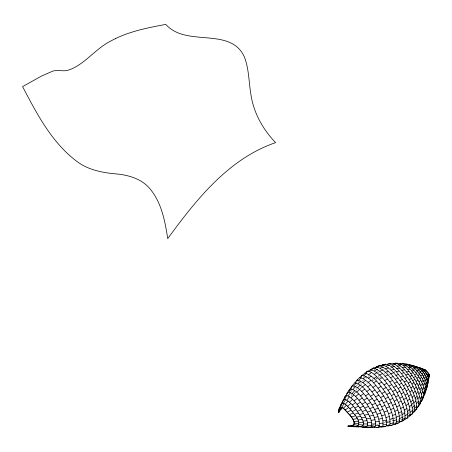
<?xml version="1.0" encoding="UTF-8"?>
<svg xmlns="http://www.w3.org/2000/svg" width="452" height="452" viewBox="0 0 452 452"><rect width="100%" height="100%" fill="white"/><g stroke="black" fill="none" stroke-linecap="round" stroke-linejoin="round"><path stroke-width="0.34" stroke-dasharray="2.26 1.69" d="M374.459 369.787L374.748 368.674M420.959 390.946L421.518 389.906M412.032 404.082L412.879 403.06L411.981 404.122M351.023 391.613L351.95 390.562M408.354 412.817L409.286 411.936M356.216 386.036L357.701 384.646M354.357 393.528L355.328 392.652M354.148 393.726L355.628 392.387M360.193 388.579L361.753 387.375M362.318 380.816L363.368 380.013M360.306 388.466L361.34 387.697M403.382 416.817L405.438 415.309M367.747 377.154L366.075 378.166L366.318 379.403M397.935 420.162L400.178 418.914M375.798 379.126L377.008 378.606M386.567 421.53L388.421 420.829M385.2 422.027L387.093 421.326M378.934 371.934L377.691 372.358L377.584 370.493M384.047 422.4L385.946 421.767M388.788 374.505L390.127 374.154M376.776 424.355L378.138 424.055M372.612 425.157L374.29 424.852M372.126 425.219L373.917 424.914M388.223 424.174L389.929 424.936M368.403 426.061L369.493 426.575M394.443 421.869L395.579 422.428M400.738 419.207L401.851 419.795M371.533 425.326L372.663 425.925M408.93 413.84L405.082 410.919M413.879 409.495L410.343 406.936M391.404 419.546L392.924 420.71M394.347 418.1L395.353 418.891M416.145 398.828L417.236 399.709M399.924 414.789L402.868 417.19M412.529 404.495L413.523 405.32M407.506 408.777L408.41 409.535M387.748 372.143L388.008 373.386M384.511 372.99L384.776 374.284M378.251 375.092L378.674 377.143M394.511 371.182L394.901 373.081M372.476 378.68L372.855 380.544M366.922 382.494L367.171 383.725M360.865 382.686L361.25 384.697M356.057 388.375L356.391 390.245M351.436 394.167L351.746 396.076M390.5 367.792L390.573 369.075M383.895 368.99L383.974 370.403M368.792 375.205L368.86 376.476M363.193 376.256L363.25 377.51M358.08 381.194L358.125 382.386M353.266 386.341L353.3 387.658M372.352 380.799A86.01 79.349 27.4 0 1 373.544 380.2M375.974 379.047A86.01 79.349 27.4 0 1 380.957 376.991M403.297 412.36A67.207 62.003 27.4 0 1 400.076 414.682M395.545 417.456A67.207 62.003 27.4 0 1 393.771 418.399"/><path stroke-width="0.68" d="M387.194 426.021L392.087 425.219L393.076 424.405C394.432 414.314 388.511 404.551 383.754 395.986C377.849 388.285 372.081 378.081 362.368 375.2L361.165 376.126L367.725 371.177C373.821 372.115 377.589 378.075 381.731 382.115C385.364 386.302 388.675 390.782 391.432 395.596C395.404 403.794 400.568 412.908 399.269 422.253L398.297 423.072L395.263 424.236L394.2 424.196M406.772 364.255C416.36 370.99 424.569 382.59 424.592 394.579C428.146 388.302 423.818 381.443 420.767 375.945C416.648 369.273 410.698 363.012 402.167 363.606C409.987 366.583 414.834 374.889 419.021 381.833C421.377 387.822 426.439 395.794 421.089 401.54M426.355 387.889L426.835 387.505L427.959 383.16L429.4 375.087L428.134 372.77A16.701 5.554 60 0 0 427.829 372.408L425.53 370.018L424.445 369.945M388.776 426.021L389.765 425.213C391.212 415.388 385.251 405.89 380.59 397.585C374.832 390.166 369.244 380.194 359.792 377.516L356.17 380.951L357.289 380.036C367.137 382.878 373.166 393.754 378.912 401.709C382.663 409.049 387.918 417.343 386.319 425.852L385.33 426.648L376.493 427.473L378.025 427.36L379.002 426.592C380.737 417.976 374.77 409.721 370.595 402.574C365.521 396.381 360.741 387.511 352.492 385.686L351.486 386.573L351.142 387.856M338.763 412.631L339.328 408.201L343.723 399.427L344.599 399.195C351.905 402.269 356.119 410.009 360.577 416.224C368.775 429.649 357.747 426.954 347.887 426.123C361.51 426.163 349.56 414.857 345.667 410.557C342.78 406.495 337.582 405.337 338.763 412.631L341.932 407.879M426.033 390.313C428.733 384.985 425.208 379.409 422.541 374.872C419.303 370.295 415.524 364.996 409.337 364.883L410.241 364.956M381.742 427.095L382.731 426.309C384.364 417.219 378.386 408.472 374.013 400.879C368.668 394.212 363.577 384.912 354.854 382.759L351.486 386.573M427.959 383.16C426.857 375.748 421.524 367.487 413.766 365.854M367.369 427.309L372.668 427.603L374.16 427.445L375.132 426.705C376.979 418.637 371.03 410.936 367.086 404.303C362.329 398.647 357.905 390.274 350.193 388.816L347.119 392.991L346.808 394.121M368.708 427.558L370.165 427.349L371.12 426.637C373.081 419.19 367.171 412.117 363.493 406.065C359.091 401.014 355.057 393.189 347.967 392.15L347.119 392.991M360.402 426.942L364.617 427.338L366.03 427.078L366.967 426.394C369.035 420.422 364.007 414.574 361.12 409.676C357.035 404.472 353.187 398.099 346.837 395.517L345.808 395.686L345.051 396.5L340.797 405.359L341.153 404.111M428.157 379.985L428.513 379.725L429.14 375.572M354.311 426.496C362.385 426.835 357.622 417.473 354.441 414.394C350.82 410.416 347.876 404.591 342.418 403.065L341.706 403.365M429.4 375.075L429.044 375.646M428.767 378.844L428.541 377.623L429.298 374.488M427.891 381.595L428.705 378.262M382.335 364.685C392.681 368.521 399.071 379.369 404.952 388.285C408.659 396.178 413.314 404.879 412.286 413.8L411.41 414.552L414.467 411.58C415.23 401.026 409.67 390.748 404.325 381.912C398.67 376.064 391.025 359.945 381.143 365.527M416.507 409.19C417.354 399.98 412.546 391.014 408.297 383.076C402.941 375.787 397.551 366.549 388.669 363.51L396.698 363.351C405.427 368.905 411.789 377.838 416.236 387.076C418.117 391.522 419.795 396.121 420.45 400.924C421.111 404.698 417.45 407.054 415.699 409.885L416.507 409.19L414.467 411.58M418.405 406.619C419.32 398.732 415.202 391.048 411.919 384.076C407.139 376.217 401.416 368.295 393.449 363.448M376.284 366.668C386.861 370.38 393.833 382.126 399.828 391.166C403.709 399.365 408.625 408.422 407.501 417.71L406.58 418.501L409.964 415.84C410.93 405.698 405.58 395.822 400.896 387.087C394.991 379.075 389.059 368.888 379.273 365.578L372.691 368.606M427.095 385.901L427.999 382.443M400.15 421.659L401.195 421.727L404.896 419.399C405.969 408.987 400.359 398.862 395.528 389.923C389.46 381.754 383.398 371.284 373.358 367.968L366.482 372.098L367.725 371.177M421.778 400.952C422.558 393.325 418.462 385.912 414.925 379.364C409.8 372.945 404.783 362.56 395.28 363.154L396.698 363.351M348.933 390.895L349.266 389.68M401.195 421.727L402.15 420.914C403.286 410.478 397.568 400.336 392.715 391.392C386.624 383.245 380.567 372.736 370.504 369.47M344.763 397.54L345.051 396.5M395.263 424.236L396.24 423.417C397.517 413.139 391.647 403.178 386.827 394.421C380.821 386.511 374.911 376.132 365.013 373.086M425.614 390.342L426.168 388.5M426.835 387.505L427.067 386.822M426.643 383.567L427.66 380.646M425.852 387.867L426.937 384.793M427.326 379.652L428.298 376.945C426.106 372.759 423.157 368.001 418.043 367.239M424.857 392.359L426.044 389.2M427.987 376.25L428.92 373.793M423.541 396.805L424.857 393.641M423.999 395.071L422.614 398.393L423.253 397.85M424.213 389.076L425.49 386.375M425.016 384.816L426.236 382.273M423.264 393.613L424.626 390.805M425.756 380.979L426.931 378.646M428.513 379.725L428.711 379.335M338.814 410.744L340.655 407.162L340.757 409.58L342.475 407.133M422.055 398.218L423.524 395.359M339.322 408.218L342.418 403.065M426.479 377.657L427.626 375.561M419.761 403.907L420.761 402.127M420.479 402.636L422.083 399.805M345.808 395.686L347.967 392.15M344.599 399.195L346.837 395.517M427.225 374.872L428.355 373.036M421.258 394.155L422.801 391.669M422.196 389.63L423.671 387.262M343.271 403.156L345.661 399.432M423.038 385.454L424.456 383.245M420.128 398.845L421.761 396.297M423.84 381.725L425.219 379.714M418.699 403.478L420.45 400.924M340.294 407.139L341.65 407.252L344.243 403.579M349.13 392.042L351.481 388.765M350.193 388.816L352.492 385.686M348.085 395.901L350.543 392.556M416.851 407.806L418.738 405.303M424.631 378.471L425.982 376.685M418.874 394.104L420.597 391.912M346.853 400.071L349.486 396.732M417.778 398.8L419.586 396.534M419.846 389.669L421.501 387.596M416.45 403.551L418.36 401.263M420.744 385.618L422.349 383.691M343.062 400.206L343.723 399.427M353.888 385.686L356.346 382.804M353.046 389.392L355.588 386.42M345.294 404.274L348.142 401.02M425.439 375.719L426.784 374.183M354.854 382.759L357.289 380.036M352.136 393.568L354.809 390.568M421.597 381.985L423.168 380.239M414.783 408.139L416.812 405.885M350.989 397.913L353.843 394.952M416.168 393.635L418.066 391.686M415.049 398.235L417.026 396.212M341.65 407.252L343.311 408.314L346.407 405.195M417.185 389.347L419.021 387.505M412.659 412.314L414.829 410.145M358.17 383.635L360.786 381.042M413.772 403.009L415.84 400.958M422.434 378.787L423.987 377.256M357.504 387.743L360.216 385.087M358.865 380.126L361.436 377.64M418.134 385.403L419.919 383.703M349.486 402.201L352.543 399.336M356.69 392.15L359.543 389.494M412.23 407.744L414.411 405.71M416.371 367.346L417.354 366.951M426.315 373.499L427.688 372.245M359.792 377.516L362.368 375.2M409.964 415.84L412.286 413.8M419.021 381.833L420.778 380.313M355.588 396.602L358.611 393.997M419.433 404.5L420.162 403.873M413.173 392.901L415.235 391.144M412.009 397.348L414.145 395.523M410.309 412.201L412.619 410.246M362.95 382.601L365.708 380.285M347.554 406.275L350.842 403.54M410.721 402.02L412.947 400.173M363.448 378.629L366.143 376.403M362.391 386.985L365.244 384.635M423.292 376.058L424.852 374.77M414.23 388.731L416.236 387.076M425.247 391.568L425.784 391.127M361.611 391.522L364.6 389.178M409.241 406.783L411.574 404.952M354.091 400.913L357.306 398.393M364.069 375.358L366.753 373.273M415.196 384.867L417.156 383.352M427.326 384.025L427.745 383.703M419.88 378.669L421.631 377.358M407.902 416.162L410.354 414.32M343.311 408.314L345.192 410.066L348.712 407.478M360.487 395.986L363.628 393.681M408.698 396.285L410.992 394.613M409.891 391.969L412.117 390.364M407.467 411.405L409.913 409.636M372.109 368.872L373.358 367.968M368.097 382.426L370.956 380.375M407.371 400.8L409.749 399.105M367.566 386.957L370.516 384.867M378.053 366.442L379.273 365.578M368.482 378.143L371.278 376.166M352.181 404.981L355.594 402.574M384.697 364.538L385.466 363.996M410.958 387.889L413.128 386.381M416.094 381.347L418.032 380.002M366.736 391.483L369.804 389.392M405.89 405.467L408.371 403.789M358.961 400.252L362.272 398.014M368.883 374.369L371.657 372.516M404.896 419.399L407.501 417.71M411.919 384.076L414.055 382.703M365.532 395.867L368.742 393.811M405.28 415.665L407.862 414.009M405.116 395.116L407.557 393.556M406.314 390.895L408.687 389.392M373.448 382.906L376.363 381.076M349.876 408.777L353.498 406.501M424.225 373.832L425.824 372.821M403.766 399.5L406.291 397.913M372.843 387.415L375.838 385.539M404.19 410.122L406.783 408.506M373.81 378.471L376.669 376.714M357.052 404.291L360.543 402.156M371.9 391.839L375.007 389.957M420.767 375.945L422.541 374.872M369.493 371.386L372.29 369.696M407.371 386.867L409.693 385.466M402.252 404.003L404.873 402.433M363.967 400.082L367.323 398.082M416.959 378.188L418.908 377.053M401.263 393.884L403.839 392.392M370.617 396.15L373.849 394.285M374.092 374.363L376.928 372.731M402.438 389.72L404.952 388.285M399.913 398.172L402.568 396.653M378.058 388.161L381.064 386.454M412.8 380.567L414.925 379.364M378.804 383.776L381.731 382.115M377.013 392.494L380.109 390.771M345.192 410.066L347.215 412.258L351.04 410.139M408.297 383.076L410.597 381.804M400.557 408.563L403.286 407.06M402.156 414.552L404.879 413.043M402.579 419.343L405.308 417.834M354.792 408.071L358.459 406.06M379.256 379.369L382.132 377.793M362.052 404.094L365.572 402.178M398.381 402.54L401.133 401.043M403.45 385.72L405.919 384.381M397.122 392.63L399.828 391.166M369.013 400.319L372.375 398.506M383.149 389.11L386.115 387.522M375.663 396.743L378.872 395.031M395.799 396.856L398.579 395.376M398.252 388.488L400.896 387.087M384.014 384.833L386.918 383.302M382.008 393.376L385.064 391.765M392.715 391.392L395.528 389.923M388.042 390.206L390.946 388.697M374.476 370.855L377.33 369.38M391.432 395.596L394.325 394.104M393.777 387.24L396.528 385.833M386.827 394.421L389.81 392.89M394.274 401.133L397.144 399.664M389.019 386.002L391.861 384.556M379.527 375.115L382.386 373.663M384.624 380.567L387.477 379.121M380.59 397.585L383.754 395.986M396.658 406.947L399.517 405.506M399.201 384.477L401.8 383.166M374.013 400.879L377.347 399.218M389.929 399.817L392.912 398.342M404.325 381.912L406.766 380.708M367.086 404.303L370.595 402.574M385.358 398.624L388.443 397.105M398.607 413.032L401.466 411.631M359.815 407.857L363.493 406.065M389.765 381.855L392.562 380.499M115.311 38.669C131.148 30.973 148.623 27.623 165.799 24.391C186.314 47.646 230.277 26.346 244.317 56.782C249.046 68.823 248.758 81.998 250.939 94.592C253.583 112.802 262.945 129.453 275.579 142.64C228.542 158.68 195.998 199.948 167.726 238.628C164.957 220.712 161.364 201.434 148.838 187.501C140.843 178.845 129.057 175.303 117.673 174.054C103.638 172.913 89.18 170.404 77.535 161.901C52.036 143.114 36.974 114.057 22.6 86.626L41.584 75.998L52.652 71.196A7.413 1.859 -21.1 0 1 54.613 70.704C59.511 69.885 64.602 71.941 69.365 69.755A8.837 2.379 -24.5 0 0 72.077 68.721C86.468 62.122 96.09 48.556 110.158 41.375A18.385 3.599 -28.7 0 1 112.384 40.16A19.142 3.639 -28.6 0 1 115.283 38.731M394.636 383.172L397.348 381.861M352.198 411.546L356.052 409.687M409.139 379.556L411.427 378.448M392.534 405.416L395.517 403.998M378.912 401.709L382.183 400.161M399.687 418.529L402.551 417.173M413.642 377.397L415.783 376.397M399.269 422.253L402.15 420.914M384.991 376.346L387.833 375.03M383.646 402.76L386.839 401.291M388.2 404.009L391.291 402.585M372.081 404.851L375.539 403.274M399.992 380.618L402.574 379.443M417.84 375.442L419.829 374.544M379.787 371.267L382.669 369.973M394.72 411.32L397.703 409.987M375.143 368.21L378.053 366.917M390.296 377.787L393.082 376.561M364.866 408.054L368.521 406.444M395.308 379.228L398.003 378.047M421.733 373.697L423.564 372.894M376.962 405.693L380.358 404.229M357.278 411.314L361.12 409.676M405.088 378.335L407.534 377.301M390.579 409.636L393.681 408.325M381.691 406.789L384.997 405.41M396.302 417.173L399.297 415.93M425.315 372.149L426.993 371.454M386.234 408.116L389.443 406.783M349.3 414.637L353.334 412.97M385.245 372.358L388.11 371.205M369.866 408.608L373.465 407.15M396.692 421.869L399.704 420.688M400.647 376.951L403.24 375.945M409.919 376.33L412.241 375.431M362.357 411.506L366.165 410.06M390.658 373.844L393.46 372.787M374.748 409.478L378.273 408.145M392.505 415.501L395.624 414.32M380.228 368.092L383.16 366.99M395.833 375.437L398.545 374.425M379.477 410.642L382.912 409.399M354.441 414.394L358.453 412.953M388.387 413.733L391.618 412.569M384.025 412.071L387.364 410.885M414.495 374.601L416.687 373.844M367.369 412.077L371.115 410.789M393.539 420.801L396.686 419.738M405.783 375.03L408.269 374.199M385.567 368.849L388.488 367.9M372.262 413.004L375.923 411.845M359.56 414.591L363.521 413.348M393.076 424.405L396.24 423.417M401.218 373.522L403.862 372.725M418.806 373.149L420.868 372.527M389.906 419.275L393.172 418.292M378.669 366.256L380.522 365.708M390.974 370.205L393.839 369.352M376.991 414.252L380.567 413.196M381.019 365.826L384.042 364.933M396.251 371.855L399.02 371.052M351.311 417.01L355.492 415.812M385.878 417.541L389.257 416.574M381.55 415.8L385.031 414.812M410.71 373.454L413.094 372.804M364.583 415.196L368.482 414.122M390.234 423.733L393.534 422.88M422.863 371.973L424.79 371.487M369.476 416.179L373.296 415.247M386.138 366.075L389.149 365.346M356.453 417.213L360.577 416.224M406.467 372.036L409.032 371.454M386.839 422.467L390.257 421.705M374.205 417.529L377.94 416.71M415.428 372.233L417.71 371.759M391.432 367.114L394.393 366.504M378.731 419.14L382.369 418.394M382.968 420.857L386.505 420.134M401.766 370.38L404.5 369.838M361.481 417.857L365.538 417.049M396.703 368.651L399.568 368.103M385.132 426.417L383.754 426.682L385.33 426.648M386.319 425.852L389.765 425.213M421.45 368.386L416.784 366.967M366.363 418.908L370.346 418.264M387.121 364.239L390.257 363.747M353.006 419.275L357.306 418.597M411.563 370.979L414.06 370.617M383.217 424.931L386.799 424.417M419.936 371.363L422.117 371.064M371.058 420.315L374.957 419.784M379.573 423.535L383.273 423.078M375.488 421.919L379.296 421.456M392.206 364.809L395.297 364.453M358.018 419.953L362.255 419.473M407.212 369.42L409.907 369.137M397.376 366.063L400.376 365.798M402.438 367.702L405.303 367.453M379.002 426.592L382.731 426.309M362.854 421.049L367.024 420.733M416.518 370.357L418.942 370.205M424.242 370.849L426.315 370.725M367.459 422.462L371.544 422.253M375.635 425.473L379.499 425.287M371.753 424.01L375.731 423.846M354.131 421.354L358.56 421.258M374.16 427.445L378.025 427.36M412.586 368.979L415.241 368.956M356.374 426.4L347.887 426.123C358.815 426.841 352.972 417.908 348.78 414.038M398.427 364.289L401.602 364.312M358.894 422.479L363.244 422.535M371.12 426.637L375.132 426.705M366.696 427.185L362.69 427.117L364.617 427.338M408.173 367.352L411.043 367.403M390.494 425.191L392.087 425.219M403.399 365.696L406.444 365.77M421.332 370.165L423.682 370.233M363.374 423.886L367.634 424.021M367.487 425.355L371.629 425.496M397.24 423.015L398.297 423.072M366.03 427.078L370.165 427.349M402.924 420.128L403.952 420.202M417.88 369.058L420.501 369.29M399.997 363.453L403.359 363.758M354.436 423.162L358.973 423.597M362.673 425.976L366.967 426.394M358.769 424.575L363.199 425.044M404.811 364.521L408.06 364.922M413.913 367.606L416.784 367.962M409.506 366.013L412.591 366.425M357.346 425.993L361.758 426.626M351.566 425.631L356.046 426.372M353.667 424.614L358.238 425.383M423.106 369.651L425.688 370.137M356.193 426.405L358.56 426.886M419.654 368.465L422.53 369.12M411.348 365.504L414.676 366.278M415.699 367.007L418.823 367.764M371.623 427.343L372.668 427.603M421.97 368.691L425.134 369.787M420.987 368.25L424.682 369.747M347.204 412.247L348.464 413.676M428.298 376.945L428.541 377.623"/></g></svg>
